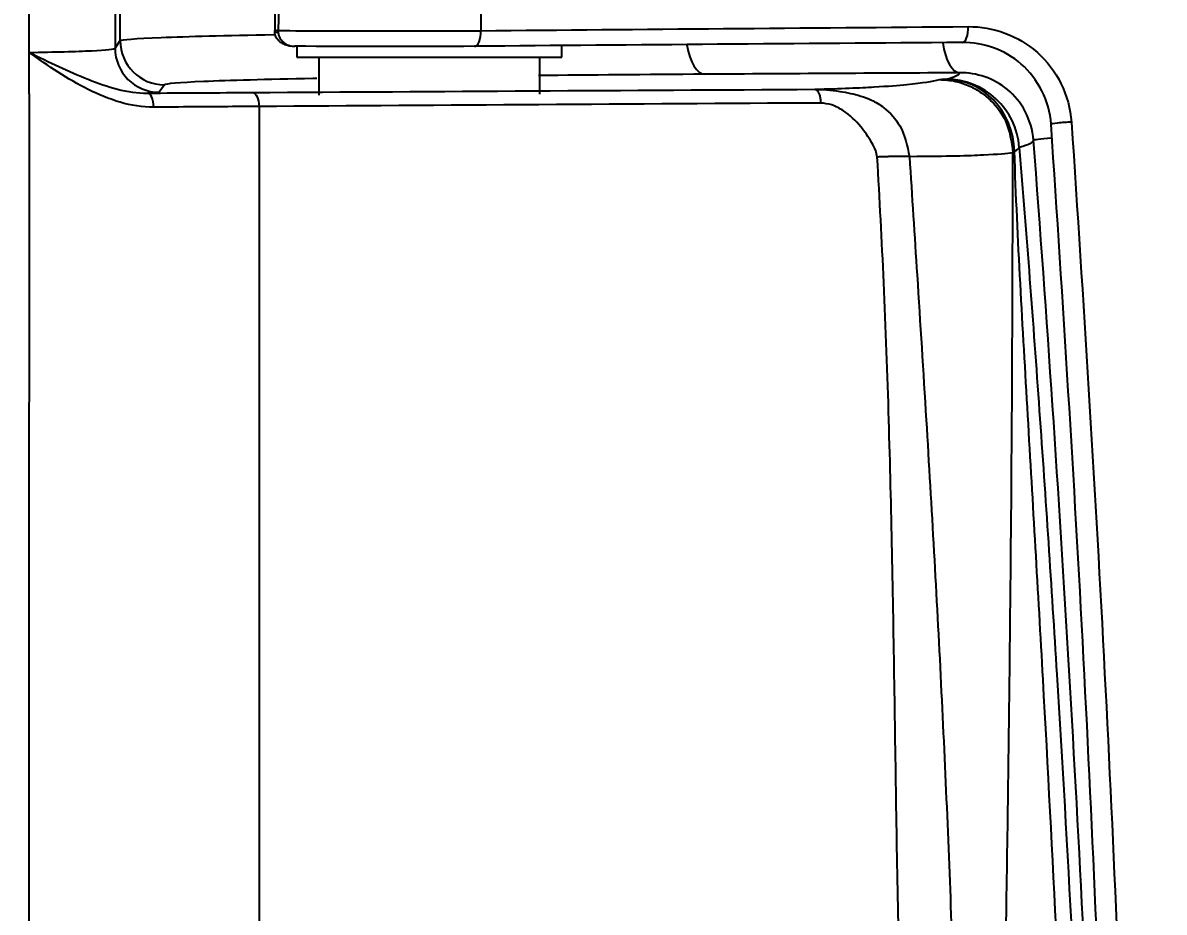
# Model space of a CAD drawing. Extents: x 3267 to 9145, y -61 to 2467.
# Drawn here: x 3644.3 to 3721.8, y 1777.3 to 1837.6 of the extents above; entities that cross this region are included whole.
import ezdxf

# ---------------------------------------------------------------- set-up
doc = ezdxf.new("R2010")
doc.units = 0
doc.header["$LTSCALE"] = 20
doc.header["$MEASUREMENT"] = 0
doc.layers.get('0').update_dxf_attribs({"linetype": 'CONTINUOUS'})
doc.layers.get('DEFPOINTS').update_dxf_attribs({"linetype": 'CONTINUOUS'})
doc.layers.add('1', color=7, linetype='CONTINUOUS')
doc.styles.get("Standard").update_dxf_attribs({"font": 'NanumGothic.ttf'})
doc.dimstyles.get("Standard").update_dxf_attribs({"dimtxt": 2.7, "dimasz": 2.5, "dimexe": 1.5, "dimexo": 1.5, "dimgap": 1.5, "dimtad": 1, "dimdec": 0, "dimlfac": 10, "dimzin": 0, "dimdsep": 46, "dimtxsty": 'Standard', "dimcen": 0, "dimclrt": 2, "dimadec": 0, "dimazin": 0, "dimtfac": 1, "dimtdec": 0, "dimtmove": 0, "dimatfit": 3, "dimfxl": 0, "dimtolj": 1, "dimtzin": 0, "dimarcsym": 0})

# ---------------------------------------------------------------- blocks, each defined once
blk = doc.blocks.new('*D39')
at = {"color": 3, "lineweight": -2}
for p, q in [((3430.801, 1688.533), (3430.801, 1970.546)), ((4108.355, 1688.533), (4108.355, 1970.546)), ((3454.801, 1964.546), (4084.355, 1964.546))]:
    blk.add_line(p, q, dxfattribs=at)
at = {"color": 3}
for points in [[(3454.801, 1968.546), (3454.801, 1960.546), (3430.801, 1964.546)], [(4084.355, 1968.546), (4084.355, 1960.546), (4108.355, 1964.546)]]:
    blk.add_solid(points, dxfattribs=at)
at = {"layer": 'DEFPOINTS', "color": 0}
for p in [(4108.355, 1964.546), (3430.801, 1686.733), (4108.355, 1686.733)]:
    blk.add_point(p, dxfattribs=at)
at = {"color": 2, "insert": (3769.578, 1992.876), "char_height": 30, "attachment_point": 5}
blk.add_mtext('\\A1;{\\fNanumGothic|b0|i0|c0|p50;680}', dxfattribs=at)
blk = doc.blocks.new('*D40')
at = {"color": 3, "lineweight": -2}
for p, q in [((3711.797, 1885.132), (4249.834, 1885.132)), ((4243.834, 1861.132), (4243.834, 1713.753)), ((4243.834, 1509.928), (4243.834, 1657.307)), ((3700.784, 1485.928), (4249.834, 1485.928))]:
    blk.add_line(p, q, dxfattribs=at)
at = {"color": 3}
for points in [[(4239.834, 1861.132), (4247.834, 1861.132), (4243.834, 1885.132)], [(4239.834, 1509.928), (4247.834, 1509.928), (4243.834, 1485.928)]]:
    blk.add_solid(points, dxfattribs=at)
at = {"layer": 'DEFPOINTS', "color": 0}
for p in [(3709.997, 1885.132), (3698.984, 1485.928), (4243.834, 1485.928)]:
    blk.add_point(p, dxfattribs=at)
at = {"color": 2, "insert": (4243.834, 1685.53), "char_height": 30, "attachment_point": 5}
blk.add_mtext('\\A1;{\\fNanumGothic|b0|i0|c0|p50;400}', dxfattribs=at)

msp = doc.modelspace()

# ---------------------------------------------------------------- linework, layer by layer
at = {"layer": '1', "color": 0, "linetype": 'Continuous'}
for p, q in [((3650.553, 1835.922), (3650.911, 1836.43)), ((3661.379, 1837.094), (3661.38, 1837.092)), ((3662.887, 1836.05), (3662.887, 1835.304)), ((3680.887, 1835.304), (3680.887, 1836.094)), ((3662.887, 1835.304), (3671.887, 1835.304)), ((3664.387, 1835.304), (3664.387, 1832.733)), ((3671.887, 1835.304), (3680.887, 1835.304)), ((3679.387, 1832.799), (3679.387, 1835.304)), ((3653.911, 1833.43), (3653.553, 1832.922))]:
    msp.add_line(p, q, dxfattribs=at)
for centre, major_axis, ratio, start_param, end_param in [((3708.073, 1837.307), (-0.008, 1), 0.396739, 3.122579, 4.785283), ((3653.911, 1836.43), (2.452, -1.728), 0.999885, 3.75542, 5.326109), ((3661.879, 1837.084), (-0.5, 0.01), 0.054129, 5.230297, 6.284099), ((3661.88, 1837.028), (-0.499, -0.036), 0.024369, 0.000478, 1.049964), ((3674.958, 1837.047), (-0.008, 1), 0.423618, 3.122325, 4.767864), ((3653.553, 1835.922), (2.452, -1.728), 0.999885, 3.75542, 5.326109), ((3690.601, 1837.148), (0.018, -3), 0.435524, 5.04799, 6.269426), ((3707.906, 1837.248), (0.017, -3), 0.411135, 5.035979, 6.269598), ((3706.961, 1828.815), (-1.169, 4.861), 0.998599, 4.550923, 6.046909), ((3706.961, 1828.815), (-0.156, 4.998), 0.929784, 4.704276, 6.249532), ((3652.752, 1831.868), (-0.006, 1), 0.429772, 4.757219, 6.269468), ((3715.096, 1830.826), (0.998, 0.067), 0.052634, 1.169564, 3.15907), ((3715.902, 1829.895), (-2.991, -0.227), 0.022613, 5.349861, 6.278006), ((3706.961, 1828.815), (4.983, 0.41), 0.148704, 5.901773, 6.230351)]:
    msp.add_ellipse(centre, major_axis=major_axis, ratio=ratio, start_param=start_param, end_param=end_param, dxfattribs=at)
for points, knots in [([(3670.631, 1485.931), (3656.725, 1485.943), (3642.819, 1485.999), (3610.169, 1486.503), (3591.428, 1487.055), (3563.352, 1489.383), (3553.972, 1490.427), (3535.408, 1493.426), (3526.227, 1495.378), (3508.22, 1500.871), (3499.433, 1504.431), (3483.216, 1513.768), (3475.653, 1519.706), (3466.166, 1529.984), (3463.273, 1533.645), (3457.985, 1541.398), (3455.583, 1545.51), (3449.197, 1558.062), (3445.94, 1566.813), (3440.655, 1584.786), (3438.642, 1594.02), (3435.459, 1612.407), (3434.283, 1621.623), (3431.524, 1649.314), (3430.776, 1667.836), (3430.824, 1704.964), (3431.638, 1723.631), (3434.534, 1751.508), (3435.767, 1760.761), (3439.08, 1779.144), (3441.165, 1788.312), (3446.595, 1806.08), (3449.934, 1814.712), (3456.443, 1827.054), (3458.886, 1831.092), (3464.326, 1838.784), (3467.292, 1842.395), (3476.966, 1852.484), (3484.609, 1858.247), (3500.976, 1867.317), (3509.82, 1870.761), (3527.776, 1876.039), (3536.873, 1877.907), (3555.202, 1880.776), (3564.433, 1881.777), (3592.244, 1884.028), (3610.928, 1884.569), (3643.394, 1885.058), (3657.219, 1885.111), (3673.044, 1885.124)], [0, 0, 0, 0, 0.054995, 0.054995, 0.129163, 0.129163, 0.166246, 0.166246, 0.20333, 0.20333, 0.240414, 0.240414, 0.277498, 0.277498, 0.296039, 0.296039, 0.314581, 0.314581, 0.351665, 0.351665, 0.388749, 0.388749, 0.425833, 0.425833, 0.5, 0.5, 0.574167, 0.574167, 0.611251, 0.611251, 0.648335, 0.648335, 0.685419, 0.685419, 0.703961, 0.703961, 0.722502, 0.722502, 0.759586, 0.759586, 0.79667, 0.79667, 0.833754, 0.833754, 0.870837, 0.870837, 0.945005, 0.945005, 1, 1, 1, 1]), ([(4108.36, 1685.529), (4108.36, 1696.025), (4107.263, 1706.498), (4102.948, 1726.928), (4099.762, 1736.777), (4091.36, 1755.754), (4086.077, 1764.94), (4077.029, 1777.453), (4073.814, 1781.445), (4066.995, 1789.076), (4063.382, 1792.707), (4052.254, 1803.34), (4044.329, 1810.039), (4027.715, 1822.426), (4019.094, 1828.075), (4001.252, 1838.324), (3992.03, 1842.925), (3972.971, 1851.057), (3963.181, 1854.502), (3933.799, 1864.166), (3913.932, 1869.43), (3873.648, 1877.617), (3853.175, 1880.553), (3822.246, 1883.182), (3811.939, 1883.76), (3791.353, 1884.332), (3781.072, 1884.254), (3760.632, 1884.183), (3750.468, 1884.127), (3735.363, 1883.985), (3730.328, 1883.927), (3720.606, 1883.789), (3715.897, 1883.708), (3711.332, 1883.618)], [0, 0, 0, 0, 0.0625, 0.0625, 0.125, 0.125, 0.1875, 0.1875, 0.21875, 0.21875, 0.25, 0.25, 0.3125, 0.3125, 0.375, 0.375, 0.4375, 0.4375, 0.5, 0.5, 0.625, 0.625, 0.75, 0.75, 0.8125, 0.8125, 0.875, 0.875, 0.9375, 0.9375, 0.96875, 0.96875, 1, 1, 1, 1]), ([(3711.384, 1880.835), (3730.28, 1881.074), (3749.407, 1881.224), (3778.599, 1881.284), (3788.423, 1881.336), (3808.237, 1880.956), (3818.173, 1880.545), (3848.011, 1878.519), (3867.94, 1876.109), (3897.874, 1870.542), (3907.859, 1868.36), (3927.82, 1863.312), (3937.814, 1860.435), (3957.501, 1854.098), (3967.26, 1850.718), (3986.343, 1842.903), (3995.663, 1838.458), (4013.83, 1828.427), (4022.728, 1822.798), (4039.596, 1810.564), (4047.601, 1803.951), (4058.923, 1793.243), (4062.603, 1789.566), (4069.616, 1781.812), (4072.955, 1777.702), (4082.193, 1765.006), (4087.378, 1756.001), (4093.713, 1741.694), (4095.591, 1736.763), (4098.794, 1726.758), (4100.117, 1721.71), (4103.288, 1706.431), (4104.349, 1696.068), (4104.348, 1685.529)], [0, 0, 0, 0, 0.125, 0.125, 0.1875, 0.1875, 0.25, 0.25, 0.375, 0.375, 0.4375, 0.4375, 0.5, 0.5, 0.5625, 0.5625, 0.625, 0.625, 0.6875, 0.6875, 0.75, 0.75, 0.78125, 0.78125, 0.8125, 0.8125, 0.875, 0.875, 0.90625, 0.90625, 0.9375, 0.9375, 1, 1, 1, 1]), ([(4103.382, 1685.529), (4103.382, 1696.039), (4102.32, 1706.381), (4099.146, 1721.62), (4097.823, 1726.654), (4094.616, 1736.629), (4092.738, 1741.543), (4086.402, 1755.799), (4081.215, 1764.77), (4071.974, 1777.416), (4068.636, 1781.507), (4061.627, 1789.22), (4057.954, 1792.883), (4046.651, 1803.546), (4038.661, 1810.131), (4021.822, 1822.313), (4012.943, 1827.915), (3994.819, 1837.892), (3985.522, 1842.313), (3966.483, 1850.081), (3956.749, 1853.448), (3937.115, 1859.762), (3927.149, 1862.627), (3907.25, 1867.653), (3897.296, 1869.824), (3867.453, 1875.359), (3847.585, 1877.746), (3817.838, 1879.737), (3807.933, 1880.136), (3788.179, 1880.494), (3778.39, 1880.436), (3749.291, 1880.36), (3730.223, 1880.197), (3711.385, 1879.945)], [0, 0, 0, 0, 0.0625, 0.0625, 0.09375, 0.09375, 0.125, 0.125, 0.1875, 0.1875, 0.21875, 0.21875, 0.25, 0.25, 0.3125, 0.3125, 0.375, 0.375, 0.4375, 0.4375, 0.5, 0.5, 0.5625, 0.5625, 0.625, 0.625, 0.75, 0.75, 0.8125, 0.8125, 0.875, 0.875, 1, 1, 1, 1]), ([(3650.577, 1877.448), (3650.572, 1870.04), (3650.567, 1862.628), (3650.56, 1848.784), (3650.556, 1842.354), (3650.553, 1835.922)], [0, 0, 0, 0, 0.535674, 0.535674, 1, 1, 1, 1]), ([(3650.911, 1836.43), (3650.911, 1843.256), (3650.912, 1850.082), (3650.912, 1863.909), (3650.912, 1870.91), (3650.912, 1877.912)], [0, 0, 0, 0, 0.493654, 0.493654, 1, 1, 1, 1]), ([(3662.684, 1877.802), (3662.491, 1872.128), (3662.323, 1866.45), (3662.082, 1857.355), (3661.998, 1853.94), (3661.815, 1846.055), (3661.72, 1841.584), (3661.632, 1837.113)], [0, 0, 0, 0, 0.418924, 0.418924, 0.670645, 0.670645, 1, 1, 1, 1]), ([(3708.468, 1837.383), (3710.15, 1837.397), (3711.854, 1836.792), (3714.477, 1834.467), (3715.361, 1832.73), (3715.482, 1830.9)], [0, 0, 0, 0, 0.5, 0.5, 1, 1, 1, 1]), ([(3650.911, 1836.43), (3650.966, 1836.504), (3651.917, 1836.577), (3655.438, 1836.715), (3658.043, 1836.782), (3661.336, 1836.843)], [0, 0, 0, 0, 0.50316, 0.50316, 1, 1, 1, 1]), ([(3661.386, 1836.992), (3661.385, 1836.984), (3661.374, 1836.881), (3661.453, 1836.692), (3661.607, 1836.462), (3661.842, 1836.272), (3662.177, 1836.117), (3662.5, 1836.058), (3662.708, 1836.05), (3662.759, 1836.05)], [0, 0, 0, 0, 0.013243, 0.170216, 0.31428, 0.468179, 0.65727, 0.916017, 1, 1, 1, 1]), ([(3661.632, 1837.113), (3663.715, 1837.098), (3666.062, 1837.09), (3670.787, 1837.088), (3673.208, 1837.094), (3675.38, 1837.106)], [0, 0, 0, 0, 0.5, 0.5, 1, 1, 1, 1]), ([(3661.633, 1836.999), (3661.637, 1836.918), (3661.652, 1836.837), (3661.701, 1836.691), (3661.733, 1836.623), (3661.829, 1836.469), (3661.903, 1836.387), (3662.092, 1836.229), (3662.216, 1836.162), (3662.363, 1836.111), (3662.382, 1836.105), (3662.46, 1836.082), (3662.519, 1836.07), (3662.608, 1836.058), (3662.637, 1836.055), (3662.681, 1836.052), (3662.695, 1836.051), (3662.718, 1836.051), (3662.725, 1836.051), (3662.737, 1836.05), (3662.741, 1836.05), (3662.747, 1836.05), (3662.75, 1836.05), (3662.754, 1836.05), (3662.756, 1836.05), (3662.758, 1836.05)], [0, 0, 0, 0, 0.141477, 0.141477, 0.271398, 0.271398, 0.468744, 0.468744, 0.730227, 0.730227, 0.768471, 0.768471, 0.884763, 0.884763, 0.940751, 0.940751, 0.969329, 0.969329, 0.984097, 0.984097, 0.991747, 0.991747, 0.996248, 0.996248, 1, 1, 1, 1]), ([(3644.729, 1835.63), (3646.461, 1835.656), (3647.937, 1835.698), (3649.974, 1835.8), (3650.536, 1835.86), (3650.553, 1835.922)], [0, 0, 0, 0, 0.5, 0.5, 1, 1, 1, 1]), ([(3644.729, 1835.63), (3646.094, 1834.976), (3647.413, 1834.33), (3650.049, 1833.281), (3651.385, 1832.857), (3652.752, 1832.868)], [0, 0, 0, 0, 0.5, 0.5, 1, 1, 1, 1]), ([(3653.181, 1831.915), (3651.637, 1831.906), (3650.132, 1832.414), (3647.337, 1833.81), (3646.031, 1834.709), (3644.729, 1835.63)], [0, 0, 0, 0, 0.5, 0.5, 1, 1, 1, 1]), ([(3714.098, 1830.758), (3713.992, 1832.347), (3713.209, 1833.85), (3710.941, 1835.824), (3709.493, 1836.32), (3708.073, 1836.307)], [0, 0, 0, 0, 0.5, 0.5, 1, 1, 1, 1]), ([(3712.911, 1829.668), (3712.804, 1831.073), (3712.081, 1832.321), (3710.193, 1833.887), (3709.04, 1834.258), (3707.906, 1834.248)], [0, 0, 0, 0, 0.5, 0.5, 1, 1, 1, 1]), ([(3664.256, 1833.859), (3664.175, 1833.857), (3664.094, 1833.856), (3660.803, 1833.792), (3658.266, 1833.722), (3654.874, 1833.58), (3653.964, 1833.505), (3653.911, 1833.43)], [0, 0, 0, 0, 0.012376, 0.012376, 0.506188, 0.506188, 1, 1, 1, 1]), ([(3698.057, 1833.128), (3698.894, 1833.154), (3699.743, 1833.18), (3701.061, 1833.234), (3701.603, 1833.261), (3703.035, 1833.343), (3703.727, 1833.399), (3705.431, 1833.565), (3706.071, 1833.677), (3706.513, 1833.789)], [0, 0, 0, 0, 0.125, 0.125, 0.25, 0.25, 0.5, 0.5, 1, 1, 1, 1]), ([(3706.513, 1833.789), (3706.522, 1833.791), (3706.539, 1833.793), (3706.58, 1833.797), (3706.6, 1833.799), (3706.65, 1833.802), (3706.678, 1833.804), (3706.777, 1833.808), (3706.862, 1833.812), (3706.961, 1833.815)], [0, 0, 0, 0, 0.256445, 0.256445, 0.437413, 0.437413, 0.618381, 0.618381, 1, 1, 1, 1]), ([(3706.513, 1833.789), (3706.883, 1833.765), (3707.594, 1833.719), (3708.567, 1833.378), (3709.382, 1832.913), (3710.254, 1832.176), (3711.23, 1830.871), (3711.406, 1829.563), (3711.507, 1828.809)], [0, 0, 0, 0, 0.142191, 0.273146, 0.392853, 0.501305, 0.712087, 1, 1, 1, 1]), ([(3644.75, 1538.245), (3644.739, 1551.759), (3644.729, 1565.28), (3644.711, 1596.581), (3644.704, 1614.371), (3644.695, 1649.946), (3644.693, 1667.737), (3644.693, 1703.316), (3644.695, 1721.105), (3644.704, 1756.683), (3644.712, 1774.47), (3644.73, 1805.774), (3644.739, 1819.295), (3644.751, 1832.808)], [0, 0, 0, 0, 0.137733, 0.137733, 0.318866, 0.318866, 0.5, 0.5, 0.681133, 0.681133, 0.862266, 0.862266, 1, 1, 1, 1]), ([(3698.057, 1833.128), (3698.327, 1833.121), (3698.93, 1833.105), (3699.719, 1832.997), (3700.473, 1832.858), (3701.176, 1832.679), (3701.936, 1832.408), (3702.938, 1831.807), (3704.077, 1830.552), (3704.335, 1829.281), (3704.482, 1828.554)], [0, 0, 0, 0, 0.090967, 0.203322, 0.300618, 0.395617, 0.49031, 0.599392, 0.771062, 1, 1, 1, 1]), ([(3660.337, 1831.96), (3659.736, 1831.956), (3659.136, 1831.952), (3656.753, 1831.937), (3654.969, 1831.926), (3653.181, 1831.915)], [0, 0, 0, 0, 0.251899, 0.251899, 1, 1, 1, 1]), ([(3660.337, 1831.96), (3660.337, 1825.504), (3660.336, 1812.438), (3660.333, 1792.542), (3660.336, 1772.112), (3660.338, 1751.174), (3660.337, 1729.775), (3660.337, 1707.906), (3660.337, 1680.231), (3660.336, 1647.318), (3660.335, 1609.91), (3660.335, 1573.965), (3660.336, 1550.555), (3660.337, 1539.093)], [0, 0, 0, 0, 0.066191, 0.133976, 0.203874, 0.275483, 0.348428, 0.423009, 0.499413, 0.631812, 0.760009, 0.882497, 1, 1, 1, 1]), ([(3702.301, 1828.528), (3702.272, 1828.673), (3702.203, 1829.02), (3701.917, 1829.527), (3701.577, 1830.071), (3700.985, 1830.852), (3700.215, 1831.576), (3699.257, 1832.11), (3698.714, 1832.169), (3698.458, 1832.197)], [0, 0, 0, 0, 0.075645, 0.181402, 0.299122, 0.412119, 0.695985, 0.857094, 1, 1, 1, 1]), ([(3714.098, 1540.299), (3714.908, 1552.375), (3715.675, 1564.46), (3716.937, 1588.65), (3717.462, 1600.751), (3718.722, 1637.075), (3719.141, 1661.309), (3719.141, 1709.767), (3718.721, 1734.007), (3717.461, 1770.322), (3716.936, 1782.42), (3715.675, 1806.6), (3714.907, 1818.682), (3714.098, 1830.758)], [0, 0, 0, 0, 0.125, 0.125, 0.25, 0.25, 0.5, 0.5, 0.75, 0.75, 0.875, 0.875, 1, 1, 1, 1]), ([(3715.482, 1830.9), (3716.286, 1818.812), (3717.05, 1806.719), (3718.304, 1782.514), (3718.826, 1770.404), (3720.079, 1734.054), (3720.496, 1709.791), (3720.497, 1661.285), (3720.079, 1637.028), (3718.826, 1600.669), (3718.304, 1588.555), (3717.05, 1564.342), (3716.287, 1552.244), (3715.482, 1540.157)], [0, 0, 0, 0, 0.125, 0.125, 0.25, 0.25, 0.5, 0.5, 0.75, 0.75, 0.875, 0.875, 1, 1, 1, 1]), ([(3712.911, 1541.385), (3714.728, 1565.362), (3716.146, 1589.364), (3717.586, 1625.408), (3717.952, 1637.427), (3718.44, 1661.465), (3718.561, 1673.485), (3718.561, 1697.536), (3718.44, 1709.567), (3717.952, 1733.612), (3717.587, 1745.63), (3716.147, 1781.668), (3714.73, 1805.676), (3712.911, 1829.668)], [0, 0, 0, 0, 0.25, 0.25, 0.375, 0.375, 0.5, 0.5, 0.625, 0.625, 0.75, 0.75, 1, 1, 1, 1]), ([(3711.507, 1828.809), (3711.092, 1828.756), (3710.497, 1828.704), (3709.004, 1828.633), (3708.405, 1828.61), (3706.831, 1828.572), (3705.882, 1828.556), (3704.482, 1828.554)], [0, 0, 0, 0, 0.5, 0.5, 0.75, 0.75, 1, 1, 1, 1]), ([(3711.565, 1542.232), (3711.553, 1547.54), (3711.527, 1558.31), (3711.384, 1575.266), (3711.142, 1593.099), (3710.66, 1617.811), (3709.885, 1648.621), (3709.299, 1685.532), (3709.854, 1722.384), (3710.612, 1753.126), (3711.089, 1777.847), (3711.324, 1795.344), (3711.465, 1812.34), (3711.493, 1823.111), (3711.507, 1828.809)], [0, 0, 0, 0, 0.055671, 0.112952, 0.17796, 0.242792, 0.372066, 0.500308, 0.628134, 0.756842, 0.821742, 0.886928, 0.940194, 1, 1, 1, 1]), ([(3711.609, 1828.92), (3711.586, 1828.917), (3711.567, 1828.909), (3711.545, 1828.892), (3711.538, 1828.886), (3711.527, 1828.871), (3711.523, 1828.862), (3711.513, 1828.84), (3711.51, 1828.825), (3711.508, 1828.808), (3711.508, 1828.808), (3711.508, 1828.808)], [0, 0, 0, 0, 0.369204, 0.369204, 0.548341, 0.548341, 0.731604, 0.731604, 0.999896, 0.999896, 1, 1, 1, 1]), ([(3711.667, 1542.142), (3711.871, 1548.123), (3712.236, 1554.083), (3712.925, 1566.003), (3713.275, 1571.962), (3714.262, 1589.845), (3714.843, 1601.772), (3715.776, 1625.636), (3716.135, 1637.573), (3716.619, 1661.465), (3716.744, 1673.422), (3716.746, 1709.355), (3716.239, 1733.369), (3714.809, 1769.201), (3714.219, 1781.132), (3713.222, 1799.035), (3712.87, 1805.003), (3712.177, 1816.947), (3711.812, 1822.924), (3711.609, 1828.92)], [0, 0, 0, 0, 0.0625, 0.0625, 0.125, 0.125, 0.25, 0.25, 0.375, 0.375, 0.5, 0.5, 0.75, 0.75, 0.875, 0.875, 0.9375, 0.9375, 1, 1, 1, 1]), ([(3711.941, 1829.186), (3712.185, 1826.224), (3712.417, 1823.241), (3712.868, 1817.28), (3713.087, 1814.297), (3713.722, 1805.346), (3714.118, 1799.376), (3715.227, 1781.463), (3715.858, 1769.515), (3717.399, 1733.633), (3717.951, 1709.613), (3717.951, 1673.565), (3717.814, 1661.538), (3717.287, 1637.527), (3716.898, 1625.535), (3715.89, 1601.566), (3715.27, 1589.593), (3714.172, 1571.657), (3713.778, 1565.682), (3713.144, 1556.73), (3712.926, 1553.747), (3712.474, 1547.789), (3712.241, 1544.811), (3711.997, 1541.854)], [0, 0, 0, 0, 0.03125, 0.03125, 0.0625, 0.0625, 0.125, 0.125, 0.25, 0.25, 0.5, 0.5, 0.625, 0.625, 0.75, 0.75, 0.875, 0.875, 0.9375, 0.9375, 0.96875, 0.96875, 1, 1, 1, 1]), ([(3702.299, 1542.526), (3702.455, 1545.364), (3702.784, 1551.315), (3703.202, 1563.228), (3703.485, 1578.262), (3703.668, 1593.164), (3704.01, 1605.083), (3704.709, 1634.865), (3705.081, 1673.936), (3704.852, 1721.612), (3704.412, 1748.422), (3704.011, 1765.964), (3703.664, 1777.883), (3703.486, 1792.79), (3703.202, 1807.825), (3702.785, 1819.739), (3702.458, 1825.69), (3702.301, 1828.528)], [0, 0, 0, 0, 0.029831, 0.062543, 0.125097, 0.187627, 0.218876, 0.250123, 0.499987, 0.628375, 0.749862, 0.781072, 0.812356, 0.874894, 0.937459, 0.970167, 1, 1, 1, 1]), ([(3704.482, 1828.554), (3704.656, 1825.873), (3705.043, 1819.918), (3705.796, 1807.996), (3706.661, 1792.79), (3707.242, 1779.268), (3707.627, 1767.341), (3708.157, 1748.684), (3708.638, 1720.481), (3708.801, 1685.808), (3708.644, 1650.851), (3708.17, 1622.717), (3707.632, 1603.777), (3707.245, 1591.851), (3706.786, 1581.243), (3706.154, 1569.315), (3705.62, 1560.313), (3705.053, 1551.374), (3704.668, 1545.419), (3704.479, 1542.499)], [0, 0, 0, 0, 0.028173, 0.06257, 0.125197, 0.187788, 0.204406, 0.25027, 0.383391, 0.500005, 0.613654, 0.749744, 0.794877, 0.81223, 0.874806, 0.906139, 0.937421, 0.969313, 1, 1, 1, 1])]:
    msp.add_open_spline(points, degree=3, knots=knots, dxfattribs=at)
for points, degree in [([(3675.648, 1879.384), (3675.548, 1865.316), (3675.458, 1851.218), (3675.38, 1837.106)], 3), ([(3644.729, 1835.63), (3644.733, 1849.508), (3644.736, 1863.384), (3644.742, 1877.243)], 3), ([(3661.775, 1855.024), (3661.528, 1846.067), (3661.391, 1837.092)], 2), ([(3661.38, 1837.123), (3661.374, 1837.057), (3661.386, 1836.992)], 2), ([(3675.38, 1837.106), (3686.337, 1837.201), (3697.365, 1837.294), (3708.468, 1837.383)], 3), ([(3661.632, 1837.113), (3661.631, 1837.075), (3661.631, 1837.037), (3661.633, 1836.999)], 3), ([(3644.729, 1832.808), (3644.729, 1833.749), (3644.729, 1834.69), (3644.729, 1835.63)], 3), ([(3674.958, 1836.047), (3671.114, 1836.016), (3666.548, 1836.017), (3662.758, 1836.05)], 3), ([(3708.073, 1836.307), (3696.96, 1836.224), (3685.924, 1836.137), (3674.958, 1836.047)], 3), ([(3690.601, 1834.148), (3686.569, 1834.124), (3682.804, 1834.095), (3679.302, 1834.062)], 3), ([(3707.906, 1834.248), (3702.1, 1834.216), (3696.334, 1834.182), (3690.601, 1834.148)], 3), ([(3706.961, 1833.815), (3707.562, 1833.959), (3707.82, 1834.104), (3707.906, 1834.248)], 3), ([(3653.553, 1832.922), (3653.54, 1832.904), (3653.273, 1832.885), (3652.752, 1832.868)], 3), ([(3652.752, 1832.868), (3655.14, 1832.882), (3657.521, 1832.896), (3659.903, 1832.91)], 3), ([(3659.903, 1832.91), (3672.519, 1832.986), (3685.235, 1833.058), (3698.057, 1833.128)], 3), ([(3659.903, 1832.91), (3660.122, 1832.905), (3660.324, 1832.463), (3660.337, 1831.96)], 3), ([(3698.458, 1832.197), (3685.648, 1832.12), (3672.941, 1832.041), (3660.337, 1831.96)], 3), ([(3712.911, 1829.668), (3712.856, 1829.506), (3712.604, 1829.345), (3711.941, 1829.186)], 3)]:
    msp.add_open_spline(points, degree=degree, dxfattribs=at)
for points, weights in [([(3698.057, 1833.128), (3698.429, 1833.118), (3698.458, 1832.197)], [1, 0.734684778253, 1]), ([(3704.482, 1828.554), (3703.904, 1828.595), (3702.301, 1828.528)], [1, 0.916196809439, 1])]:
    msp.add_rational_spline(points, weights, degree=2, dxfattribs=at)

# ---------------------------------------------------------------- dimensions: what is measured, and where the dimension line sits
dim = msp.add_linear_dim(base=(4108.355, 1964.546), p1=(3430.801, 1686.733), p2=(4108.355, 1686.733), text='{\\fNanumGothic|b0|i0|c0|p50;680}', dimstyle='Standard', override={"dimscale": 1.2, "dimtxt": 25, "dimasz": 20, "dimexe": 5, "dimgap": 10, "dimtih": 1, "dimtoh": 1, "dimlfac": 1, "dimzin": 12, "dimclrd": 3, "dimclre": 3, "dimazin": 2, "dimarcsym": 1})
dim.commit()
dim.dimension.update_dxf_attribs({"geometry": '*D39', "text_midpoint": (3769.578, 1992.876)})
dim = msp.add_linear_dim(base=(4243.834, 1485.928), p1=(3709.997, 1885.132), p2=(3698.984, 1485.928), angle=90, text='{\\fNanumGothic|b0|i0|c0|p50;400}', dimstyle='Standard', override={"dimscale": 1.2, "dimtxt": 25, "dimasz": 20, "dimexe": 5, "dimgap": 10, "dimtih": 1, "dimtoh": 1, "dimlfac": 1, "dimzin": 12, "dimclrd": 3, "dimclre": 3, "dimazin": 2, "dimarcsym": 1})
dim.commit()
dim.dimension.update_dxf_attribs({"geometry": '*D40', "text_midpoint": (4243.834, 1685.53)})

doc.saveas('drawing.dxf')
